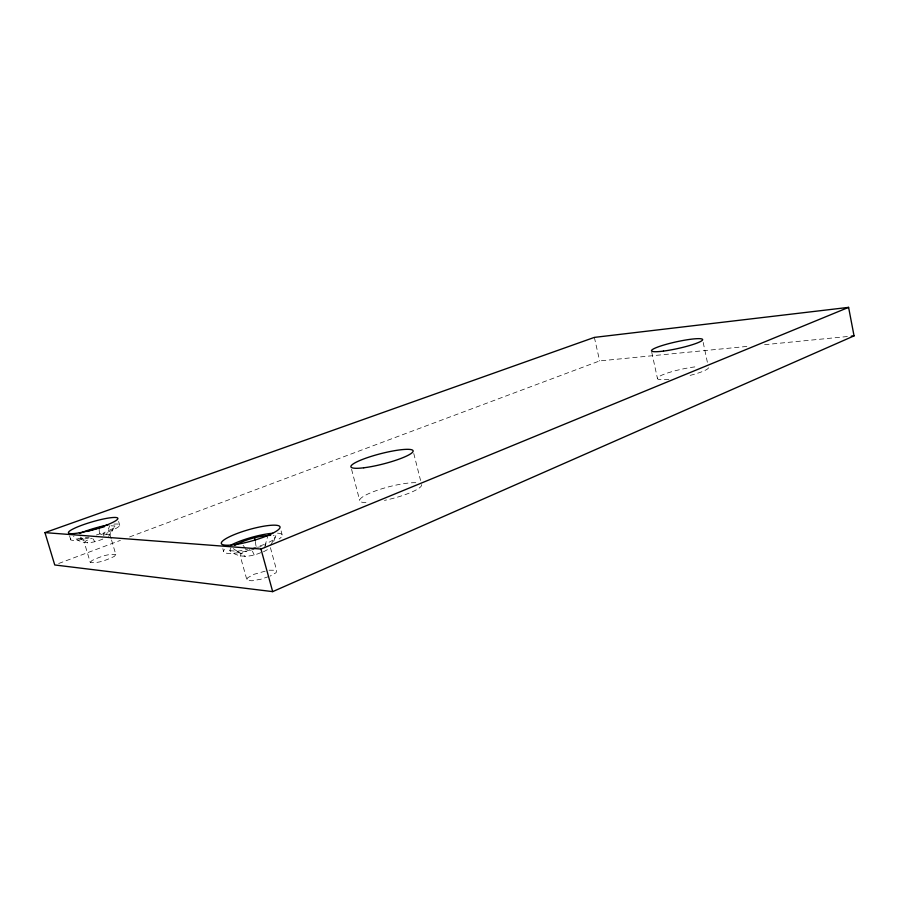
<?xml version="1.0" encoding="UTF-8"?>
<svg xmlns="http://www.w3.org/2000/svg" width="899" height="899" viewBox="0 0 899 899"><rect width="100%" height="100%" fill="white"/><g stroke="black" fill="none" stroke-linecap="round" stroke-linejoin="round"><path stroke-width="0.67" stroke-dasharray="4.5 3.37" d="M110.993 525.78L114.971 526.016L112.813 528.668L103.835 532.68L102.756 539.13C93.766 542.58 83.472 545.367 75.325 538.209L80.483 538.625L88.686 537.029M270.408 547.637L276.6 570.269L276.117 572.674L270.116 576.102M273.712 541.378L275.881 535.658L273.274 535.501M264.98 545.94L267.655 536.534M268.801 576.54L260.879 579.214L252.012 580.799L246.989 580.226L247.697 577.765L253.765 574.371L267.79 570.438M264.598 547.907L265.756 543.996L275.105 538.995M249.765 549.671L241.033 553.784L240.269 556.076L246.989 580.226M104.25 534.95L106.565 534.5L109.667 525.701M260.789 552.683C250.619 556.987 238.819 558.481 229.796 550.66L231.088 547.188M108.554 536.512L112.813 528.668M270.689 545.12L275.881 535.658M111.15 538.692L109.981 534.748L114.971 526.016M111.532 540.018L115.802 554.481L114.409 556.357C106.959 559.841 98.665 563.471 90.293 562.538L84.371 542.681L85.944 540.872L91.777 538.265M90.293 562.538L91.833 560.616C99.261 557.178 107.464 553.638 115.802 554.481M263.441 551.817L269.498 548.536M58.693 563.493L120.399 540.378M129.591 536.939L599.644 360.915L747.822 346.34M252.608 548.3L265.756 543.996M96.384 534.972L103.835 532.68M257.507 547.311L261.249 546.626M229.796 550.66L237.482 551.278L247.528 549.424M269.037 570.213L276.6 570.269M764.588 344.688L848.454 336.428M106.565 534.5L109.981 534.748M80.483 538.625L87.731 542.962M233.302 548.648L241.033 553.784M237.482 551.278L245.27 556.503M80.157 537.006L85.944 540.872M243.067 545.345L245.517 548.457M92.766 538.546L94.777 541.614M252.439 551.188L254.159 554.874M69.571 535.815L70.774 539.827M118.601 521.431L119.758 525.409M222.817 548.648L223.57 551.345M281.106 530.916L282.196 534.939M351.576 469.312L359.679 500.44M413.765 453.478L420.575 480.504M594.363 337.395L599.644 360.915M651.764 352.318L657.506 378.715M703.198 342.452L707.682 363.735M255.249 541.389L256.271 547.547M99.104 529.129L99.632 535.849M421.586 484.561A31.971 6.124 -14.5 0 1 384.457 500.395M365.949 502.62A31.971 6.124 -14.5 0 1 373.456 491.674A31.971 6.124 -14.5 0 1 417.394 482.808M708.524 367.736A26.138 3.978 -12.2 0 1 687.094 376.142M668.867 379.356A26.138 3.978 -12.2 0 1 661.81 375.164A26.138 3.978 -12.2 0 1 697.579 366.59M113.858 524.139A25.7 3.956 -16.4 0 1 118.421 526.881A25.7 3.956 -16.4 0 1 99.654 534.939M89.215 537.883A25.7 3.956 -16.4 0 1 73.988 536.13M277.521 533.163A30.454 6.035 -15.9 0 1 279.095 538.973M254.024 549.233A30.454 6.035 -15.9 0 1 224.492 549.469"/><path stroke-width="1.35" d="M234.661 545.333C245.674 539.535 258.249 535.905 270.655 535.343M272.678 591.632L854.05 335.878L848.6 307.368L594.363 337.395L44.95 532.624L54.749 564.965L272.678 591.632L260.957 549.042L44.95 532.624M260.957 549.042L848.6 307.368M86.9 531.489L104.329 526.747M851.252 336.159L854.05 335.878M254.642 537.692L255.046 540.153M79.55 533.467A25.7 3.956 -16.4 0 1 108.082 524.971M231.841 544.648A30.454 6.035 -15.9 0 1 272.644 533.264M363.792 467.783A32.106 5.293 -14.4 0 0 412.978 451.658A32.106 5.293 -14.4 0 0 369.242 457.018A32.106 5.293 -14.4 0 0 363.792 467.783M79.382 532.804A25.723 3.832 -16.3 0 0 117.825 518.79A25.723 3.832 -16.3 0 0 82.326 525.061A25.723 3.832 -16.3 0 0 79.382 532.804M231.088 545.052A30.487 5.855 -15.8 0 0 279.432 528.634A30.487 5.855 -15.8 0 0 241.516 531.916A30.487 5.855 -15.8 0 0 231.088 545.052M663.496 351.093A26.24 3.439 -12.4 0 0 702.636 339.788A26.24 3.439 -12.4 0 0 664.912 344.71A26.24 3.439 -12.4 0 0 663.496 351.093"/></g></svg>
